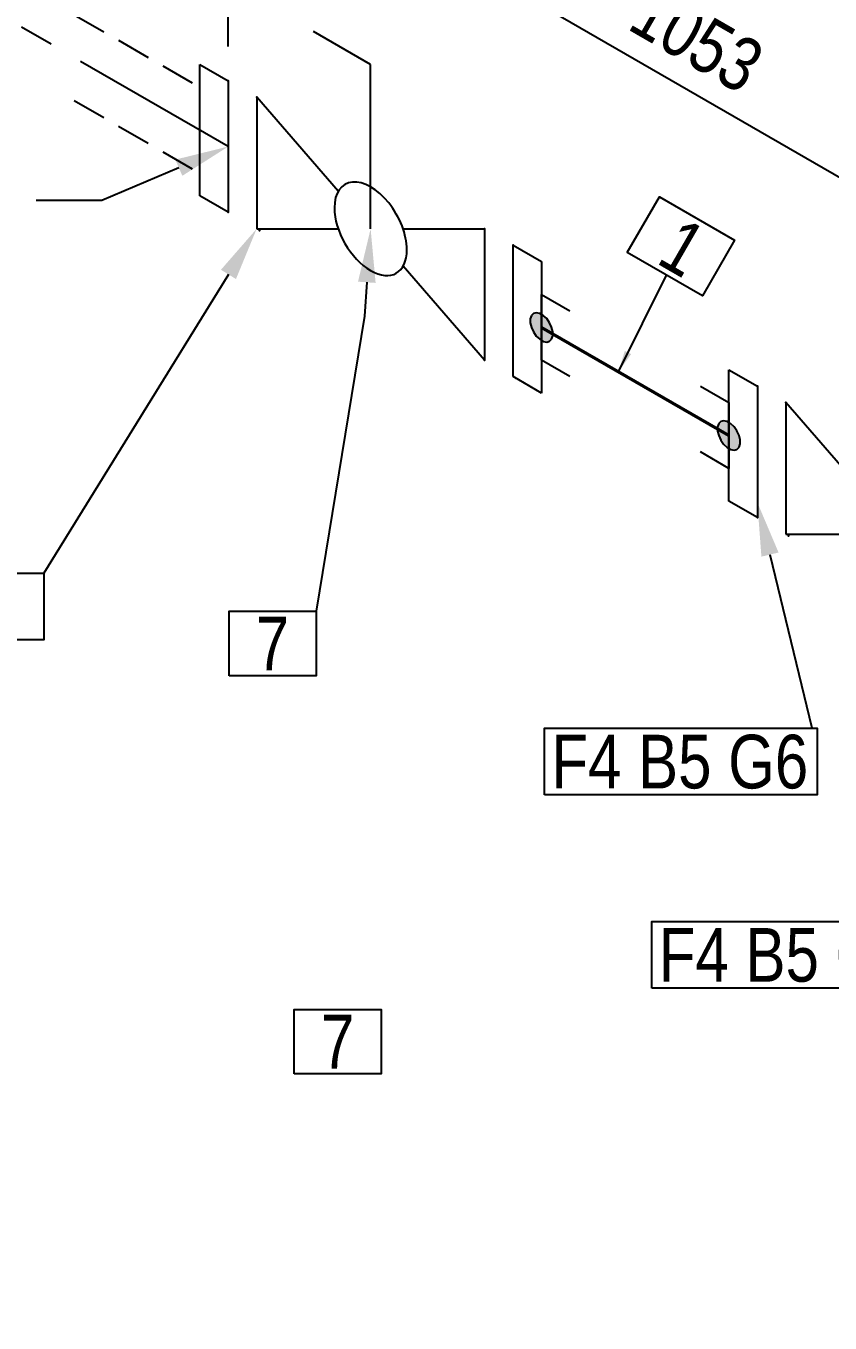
# Model space of a CAD drawing. Header units: millimetres. Extents: x 0 to 594, y 0 to 420.
# Drawn here: x 137.5 to 174.9, y 329 to 389.4 of the extents above; entities that cross this region are included whole.
import ezdxf
from ezdxf import colors
from ezdxf.entities.mleader import LeaderData, LeaderLine
from ezdxf.enums import TextEntityAlignment as Align
from ezdxf.math import Vec2, Vec3

# ---------------------------------------------------------------- set-up
doc = ezdxf.new("R2010")
doc.units = ezdxf.units.MM
doc.header["$LTSCALE"] = 0.25
doc.linetypes.add('CENTER', pattern=[50.8, 31.75, -6.35, 6.35, -6.35])
doc.linetypes.add('DASHED2', pattern=[9.525, 6.35, -3.175])
for name, color, linetype in [('밸브', 4, 'Continuous'), ('연속', 7, 'DASHED2'), ('열 추적 선', 7, 'CENTER'), ('용접', 1, 'Continuous'), ('주석', 7, 'Continuous'), ('치수', 1, 'Continuous')]:
    doc.layers.add(name, color=color, linetype=linetype)
doc.layers.add('파이프 작은 보어', color=30, linetype='Continuous', lineweight=50)
doc.styles.add('AdskIsoAnnotation', font='arial.ttf', dxfattribs={"width": 0.8, "height": 1})
doc.styles.add('AdskIsoMetric', font='arial.ttf', dxfattribs={"width": 0.8, "height": 2.5})
doc.styles.add('AdskIsoMetric-30', font='arial.ttf', dxfattribs={"width": 0.8, "height": 2.5})
doc.styles.get("Standard").update_dxf_attribs({"font": 'arial.ttf'})
doc.dimstyles.new('AdskIsoMetric', dxfattribs={"dimtxt": 2.5, "dimasz": 2.5, "dimexe": 1, "dimexo": 2, "dimgap": 0.8, "dimtad": 1, "dimdec": 0, "dimrnd": 1, "dimzin": 0, "dimdsep": 46, "dimtxsty": 'AdskIsoMetric', "dimcen": 0, "dimclrt": 7, "dimadec": 0, "dimazin": 0, "dimtfac": 1, "dimtdec": 0, "dimtmove": 1, "dimatfit": 3, "dimfxl": 0, "dimfrac": 2, "dimtolj": 1, "dimtzin": 0, "dimarcsym": 0})

# ---------------------------------------------------------------- blocks, each defined once
blk = doc.blocks.new('볼 밸브-2-IsoRight')
at = {"color": 0, "linetype": 'ByBlock', "lineweight": -2, "extrusion": (-0.707107, -0.408248, 0.57735)}
for p, q in [((-0.3536, 0), (-0.3536, 0.4082)), ((-0.3536, 0.4082), (-0.1006, 0.1163)), ((-0.1006, -0.0002), (-0.3536, 0)), ((0.3536, 0), (0.1007, -0.0001)), ((0.3536, -0.4082), (0.3536, 0)), ((0.1125, -0.065), (0.1125, -0.065)), ((0.1006, -0.1163), (0.3536, -0.4082))]:
    blk.add_line(p, q, dxfattribs=at)
at = {"linetype": 'ByBlock'}
for start_param, end_param in [(-2.356194, 0.785398), (0.785398, 3.926991)]:
    blk.add_ellipse((0, 0), major_axis=(-0.0796, 0.1378), ratio=0.57735, start_param=start_param, end_param=end_param, dxfattribs=at)
blk = doc.blocks.new('개스킷-2-IsoRight')
at = {"color": 0, "linetype": 'ByBlock', "lineweight": -2, "extrusion": (-1, 0, 0)}
for p in [(-0.0529, 0.2347), (0.0442, 0.1786), (-0.0442, -0.1786), (0.0442, -0.2296)]:
    blk.add_point(p, dxfattribs=at)
blk = doc.blocks.new('플랜지-2-IsoRight')
at = {"color": 0, "linetype": 'ByBlock', "lineweight": -2}
blk.add_wipeout([(0.0442, -0.2296), (-0.0442, -0.1786), (-0.0442, 0.2296), (0.0442, 0.1786)], dxfattribs=at)
at = {"color": 0, "linetype": 'ByBlock', "lineweight": -2, "extrusion": (-0.707107, -0.408248, 0.57735)}
for p, q in [((-0.0442, -0.1786), (-0.0442, 0.2296)), ((-0.0442, 0.2296), (0.0442, 0.1786)), ((0.0442, 0.1786), (0.0442, -0.2296)), ((0.0442, -0.2296), (-0.0442, -0.1786))]:
    blk.add_line(p, q, dxfattribs=at)
at = {"color": 0, "linetype": 'ByBlock', "lineweight": -2}
blk.add_wipeout([(0.0442, -0.2296), (-0.0442, -0.1786), (-0.0442, 0.2296), (0.0442, 0.1786)], dxfattribs=at)
at = {"color": 0, "linetype": 'ByBlock', "lineweight": -2, "extrusion": (-0.707107, -0.408248, 0.57735)}
for p, q in [((-0.0442, -0.1786), (-0.0442, 0.2296)), ((-0.0442, 0.2296), (0.0442, 0.1786)), ((0.0442, 0.1786), (0.0442, -0.2296)), ((0.0442, -0.2296), (-0.0442, -0.1786))]:
    blk.add_line(p, q, dxfattribs=at)
blk = doc.blocks.new('Operator_Lever-2-IsoRight')
at = {"color": 0, "linetype": 'ByBlock', "lineweight": -2, "extrusion": (-0.707107, -0.408248, 0.57735)}
for p, q in [((0, 0), (0, -0.5103)), ((0, -0.5103), (0.1768, -0.6124))]:
    blk.add_line(p, q, dxfattribs=at)
blk = doc.blocks.new('*D58')
at = {"layer": 'Defpoints', "color": 0}
for p in [(100.949, 336.604), (100.949, 324.666), (154.188, 290.866)]:
    blk.add_point(p, dxfattribs=at)
at = {"layer": '치수', "color": 0, "lineweight": -2}
for p, q in [((100.949, 326.975), (100.949, 337.758)), ((152.023, 307.116), (103.114, 335.354)), ((154.188, 293.176), (154.188, 307.021))]:
    blk.add_line(p, q, dxfattribs=at)
at = {"layer": '치수', "color": 0}
for points in [[(103.322, 335.715), (102.906, 334.993), (100.949, 336.604)], [(152.231, 307.477), (151.815, 306.755), (154.188, 305.866)]]:
    blk.add_solid(points, dxfattribs=at)
at = {"layer": '치수', "color": 7, "insert": (122.545, 326.752), "char_height": 2.5, "attachment_point": 5, "rotation": 330, "style": 'AdskIsoMetric-30'}
blk.add_mtext('\\A1;1053', dxfattribs=at)
blk = doc.blocks.new('*D86')
at = {"layer": 'Defpoints', "color": 0}
for p in [(146.927, 386.142), (200.166, 368.049), (200.166, 353.049)]:
    blk.add_point(p, dxfattribs=at)
at = {"layer": '치수', "color": 0, "lineweight": -2}
for p, q in [((146.927, 388.451), (146.927, 399.941)), ((149.092, 397.537), (198.001, 369.299)), ((200.166, 355.358), (200.166, 369.204))]:
    blk.add_line(p, q, dxfattribs=at)
at = {"layer": '치수', "color": 0}
for points in [[(149.301, 397.897), (148.884, 397.176), (146.927, 398.787)], [(198.21, 369.66), (197.793, 368.938), (200.166, 368.049)]]:
    blk.add_solid(points, dxfattribs=at)
at = {"layer": '치수', "color": 7, "insert": (168.744, 388.808), "char_height": 2.5, "attachment_point": 5, "rotation": 330, "style": 'AdskIsoMetric-30'}
blk.add_mtext('\\A1;1053', dxfattribs=at)
blk = doc.blocks.new('SocketWeld-2-IsoRight')
blk.add_hatch(color=256).paths.add_polyline_path([(0.0055, -0.0435), (0.0057, -0.0436), (0.006, -0.0436), (0.0062, -0.0436), (0.0064, -0.0437), (0.0066, -0.0437), (0.0068, -0.0438), (0.007, -0.0438), (0.0072, -0.0439), (0.0075, -0.0439), (0.0077, -0.0439), (0.0079, -0.044), (0.0081, -0.044), (0.0083, -0.0441), (0.0085, -0.0441), (0.0088, -0.0442), (0.009, -0.0442), (0.0092, -0.0443), (0.0094, -0.0443), (0.0096, -0.0443), (0.0098, -0.0444), (0.01, -0.0444), (0.0103, -0.0445), (0.0105, -0.0445), (0.0107, -0.0446), (0.0109, -0.0446), (0.0111, -0.0446), (0.0113, -0.0447), (0.0115, -0.0447), (0.0118, -0.0448), (0.012, -0.0448), (0.0122, -0.0449), (0.0124, -0.0449), (0.0126, -0.0449), (0.0128, -0.045), (0.013, -0.045), (0.0133, -0.0451), (0.0135, -0.0451), (0.0137, -0.0452), (0.0139, -0.0452), (0.0141, -0.0453), (0.0143, -0.0453), (0.0145, -0.0453), (0.0148, -0.0454), (0.015, -0.0454), (0.0152, -0.0455), (0.0154, -0.0455), (0.0156, -0.0456), (0.0158, -0.0456), (0.0161, -0.0456), (0.0161, -0.0456), (0.0162, -0.0456), (0.0164, -0.0455), (0.0166, -0.0455), (0.0168, -0.0455), (0.017, -0.0454), (0.0171, -0.0454), (0.0173, -0.0453), (0.0175, -0.0453), (0.0177, -0.0452), (0.0179, -0.0452), (0.0181, -0.0451), (0.0182, -0.0451), (0.0184, -0.045), (0.0186, -0.045), (0.0188, -0.0449), (0.019, -0.0449), (0.0192, -0.0448), (0.0193, -0.0448), (0.0195, -0.0447), (0.0197, -0.0447), (0.0199, -0.0446), (0.0201, -0.0446), (0.0203, -0.0445), (0.0204, -0.0445), (0.0206, -0.0444), (0.0208, -0.0444), (0.021, -0.0444), (0.0212, -0.0443), (0.0213, -0.0443), (0.0215, -0.0442), (0.0217, -0.0442), (0.0219, -0.0441), (0.0221, -0.0441), (0.0223, -0.044), (0.0224, -0.044), (0.0226, -0.0439), (0.0228, -0.0439), (0.023, -0.0438), (0.0232, -0.0438), (0.0234, -0.0437), (0.0235, -0.0437), (0.0237, -0.0436), (0.0239, -0.0436), (0.0241, -0.0435), (0.0243, -0.0435), (0.0245, -0.0434), (0.0246, -0.0434), (0.0248, -0.0433), (0.025, -0.0433), (0.025, -0.0433), (0.0251, -0.0432), (0.0253, -0.043), (0.0254, -0.0429), (0.0255, -0.0428), (0.0257, -0.0426), (0.0258, -0.0425), (0.0259, -0.0424), (0.0261, -0.0422), (0.0262, -0.0421), (0.0263, -0.042), (0.0265, -0.0418), (0.0266, -0.0417), (0.0267, -0.0416), (0.0269, -0.0414), (0.027, -0.0413), (0.0271, -0.0412), (0.0273, -0.041), (0.0274, -0.0409), (0.0275, -0.0408), (0.0277, -0.0406), (0.0278, -0.0405), (0.0279, -0.0403), (0.0281, -0.0402), (0.0282, -0.0401), (0.0283, -0.0399), (0.0284, -0.0398), (0.0286, -0.0397), (0.0287, -0.0395), (0.0288, -0.0394), (0.029, -0.0393), (0.0291, -0.0391), (0.0292, -0.039), (0.0294, -0.0389), (0.0295, -0.0387), (0.0296, -0.0386), (0.0298, -0.0385), (0.0299, -0.0383), (0.03, -0.0382), (0.0302, -0.0381), (0.0303, -0.0379), (0.0304, -0.0378), (0.0306, -0.0377), (0.0307, -0.0375), (0.0308, -0.0374), (0.031, -0.0373), (0.0311, -0.0371), (0.0312, -0.037), (0.0314, -0.0369), (0.0315, -0.0367), (0.0315, -0.0367), (0.0316, -0.0365), (0.0316, -0.0363), (0.0317, -0.0361), (0.0318, -0.0359), (0.0319, -0.0357), (0.0319, -0.0355), (0.032, -0.0353), (0.0321, -0.0351), (0.0321, -0.0349), (0.0322, -0.0346), (0.0323, -0.0344), (0.0323, -0.0342), (0.0324, -0.034), (0.0325, -0.0338), (0.0325, -0.0336), (0.0326, -0.0334), (0.0327, -0.0332), (0.0328, -0.033), (0.0328, -0.0328), (0.0329, -0.0326), (0.033, -0.0324), (0.033, -0.0322), (0.0331, -0.0319), (0.0332, -0.0317), (0.0332, -0.0315), (0.0333, -0.0313), (0.0334, -0.0311), (0.0335, -0.0309), (0.0335, -0.0307), (0.0336, -0.0305), (0.0337, -0.0303), (0.0337, -0.0301), (0.0338, -0.0299), (0.0339, -0.0297), (0.0339, -0.0295), (0.034, -0.0292), (0.0341, -0.029), (0.0342, -0.0288), (0.0342, -0.0286), (0.0343, -0.0284), (0.0344, -0.0282), (0.0344, -0.028), (0.0345, -0.0278), (0.0346, -0.0276), (0.0346, -0.0274), (0.0347, -0.0272), (0.0348, -0.027), (0.0349, -0.0268), (0.0349, -0.0265), (0.0349, -0.0265), (0.0349, -0.0263), (0.0349, -0.026), (0.0349, -0.0258), (0.0349, -0.0255), (0.0349, -0.0252), (0.0349, -0.025), (0.0349, -0.0247), (0.0349, -0.0245), (0.0349, -0.0242), (0.0349, -0.0239), (0.0349, -0.0237), (0.0349, -0.0234), (0.0349, -0.0232), (0.0349, -0.0229), (0.0349, -0.0226), (0.0349, -0.0224), (0.0349, -0.0221), (0.0349, -0.0219), (0.0349, -0.0216), (0.0349, -0.0213), (0.0349, -0.0211), (0.0349, -0.0208), (0.0349, -0.0206), (0.0349, -0.0203), (0.0349, -0.02), (0.0349, -0.0198), (0.0349, -0.0195), (0.0349, -0.0192), (0.0349, -0.019), (0.0349, -0.0187), (0.0349, -0.0185), (0.0349, -0.0182), (0.0349, -0.0179), (0.0349, -0.0177), (0.0349, -0.0174), (0.0349, -0.0172), (0.0349, -0.0169), (0.0349, -0.0166), (0.0349, -0.0164), (0.0349, -0.0161), (0.0349, -0.0159), (0.0349, -0.0156), (0.0349, -0.0153), (0.0349, -0.0151), (0.0349, -0.0148), (0.0349, -0.0146), (0.0349, -0.0143), (0.0349, -0.014), (0.0349, -0.0138), (0.0349, -0.0138), (0.0349, -0.0135), (0.0348, -0.0132), (0.0347, -0.0129), (0.0346, -0.0126), (0.0346, -0.0123), (0.0345, -0.012), (0.0344, -0.0118), (0.0344, -0.0115), (0.0343, -0.0112), (0.0342, -0.0109), (0.0342, -0.0106), (0.0341, -0.0103), (0.034, -0.01), (0.0339, -0.0097), (0.0339, -0.0095), (0.0338, -0.0092), (0.0337, -0.0089), (0.0337, -0.0086), (0.0336, -0.0083), (0.0335, -0.008), (0.0335, -0.0077), (0.0334, -0.0074), (0.0333, -0.0071), (0.0332, -0.0069), (0.0332, -0.0066), (0.0331, -0.0063), (0.033, -0.006), (0.033, -0.0057), (0.0329, -0.0054), (0.0328, -0.0051), (0.0328, -0.0048), (0.0327, -0.0046), (0.0326, -0.0043), (0.0325, -0.004), (0.0325, -0.0037), (0.0324, -0.0034), (0.0323, -0.0031), (0.0323, -0.0028), (0.0322, -0.0025), (0.0321, -0.0022), (0.0321, -0.002), (0.032, -0.0017), (0.0319, -0.0014), (0.0319, -0.0011), (0.0318, -0.0008), (0.0317, -0.0005), (0.0316, -0.0002), (0.0316, 0.0001), (0.0315, 0.0003), (0.0315, 0.0003), (0.0314, 0.0006), (0.0312, 0.0009), (0.0311, 0.0012), (0.031, 0.0015), (0.0308, 0.0018), (0.0307, 0.0021), (0.0306, 0.0024), (0.0304, 0.0026), (0.0303, 0.0029), (0.0302, 0.0032), (0.03, 0.0035), (0.0299, 0.0038), (0.0298, 0.0041), (0.0296, 0.0044), (0.0295, 0.0047), (0.0294, 0.0049), (0.0292, 0.0052), (0.0291, 0.0055), (0.029, 0.0058), (0.0288, 0.0061), (0.0287, 0.0064), (0.0286, 0.0067), (0.0284, 0.007), (0.0283, 0.0072), (0.0282, 0.0075), (0.0281, 0.0078), (0.0279, 0.0081), (0.0278, 0.0084), (0.0277, 0.0087), (0.0275, 0.009), (0.0274, 0.0093), (0.0273, 0.0095), (0.0271, 0.0098), (0.027, 0.0101), (0.0269, 0.0104), (0.0267, 0.0107), (0.0266, 0.011), (0.0265, 0.0113), (0.0263, 0.0116), (0.0262, 0.0118), (0.0261, 0.0121), (0.0259, 0.0124), (0.0258, 0.0127), (0.0257, 0.013), (0.0255, 0.0133), (0.0254, 0.0136), (0.0253, 0.0139), (0.0251, 0.0141), (0.025, 0.0144), (0.025, 0.0144), (0.0248, 0.0147), (0.0246, 0.015), (0.0245, 0.0152), (0.0243, 0.0155), (0.0241, 0.0157), (0.0239, 0.016), (0.0237, 0.0162), (0.0235, 0.0165), (0.0234, 0.0168), (0.0232, 0.017), (0.023, 0.0173), (0.0228, 0.0175), (0.0226, 0.0178), (0.0224, 0.0181), (0.0223, 0.0183), (0.0221, 0.0186), (0.0219, 0.0188), (0.0217, 0.0191), (0.0215, 0.0193), (0.0213, 0.0196), (0.0212, 0.0199), (0.021, 0.0201), (0.0208, 0.0204), (0.0206, 0.0206), (0.0204, 0.0209), (0.0203, 0.0212), (0.0201, 0.0214), (0.0199, 0.0217), (0.0197, 0.0219), (0.0195, 0.0222), (0.0193, 0.0225), (0.0192, 0.0227), (0.019, 0.023), (0.0188, 0.0232), (0.0186, 0.0235), (0.0184, 0.0237), (0.0182, 0.024), (0.0181, 0.0243), (0.0179, 0.0245), (0.0177, 0.0248), (0.0175, 0.025), (0.0173, 0.0253), (0.0171, 0.0256), (0.017, 0.0258), (0.0168, 0.0261), (0.0166, 0.0263), (0.0164, 0.0266), (0.0162, 0.0268), (0.0161, 0.0271), (0.0161, 0.0271), (0.0158, 0.0273), (0.0156, 0.0275), (0.0154, 0.0277), (0.0152, 0.0279), (0.015, 0.0281), (0.0148, 0.0283), (0.0145, 0.0285), (0.0143, 0.0287), (0.0141, 0.0289), (0.0139, 0.0292), (0.0137, 0.0294), (0.0135, 0.0296), (0.0133, 0.0298), (0.013, 0.03), (0.0128, 0.0302), (0.0126, 0.0304), (0.0124, 0.0306), (0.0122, 0.0308), (0.012, 0.031), (0.0118, 0.0312), (0.0115, 0.0314), (0.0113, 0.0316), (0.0111, 0.0318), (0.0109, 0.032), (0.0107, 0.0322), (0.0105, 0.0324), (0.0103, 0.0326), (0.01, 0.0328), (0.0098, 0.033), (0.0096, 0.0332), (0.0094, 0.0334), (0.0092, 0.0337), (0.009, 0.0339), (0.0088, 0.0341), (0.0085, 0.0343), (0.0083, 0.0345), (0.0081, 0.0347), (0.0079, 0.0349), (0.0077, 0.0351), (0.0075, 0.0353), (0.0072, 0.0355), (0.007, 0.0357), (0.0068, 0.0359), (0.0066, 0.0361), (0.0064, 0.0363), (0.0062, 0.0365), (0.006, 0.0367), (0.0057, 0.0369), (0.0055, 0.0371), (0.0055, 0.0371), (0.0053, 0.0373), (0.0051, 0.0374), (0.0049, 0.0375), (0.0046, 0.0377), (0.0044, 0.0378), (0.0042, 0.0379), (0.004, 0.038), (0.0037, 0.0382), (0.0035, 0.0383), (0.0033, 0.0384), (0.003, 0.0386), (0.0028, 0.0387), (0.0026, 0.0388), (0.0024, 0.039), (0.0021, 0.0391), (0.0019, 0.0392), (0.0017, 0.0393), (0.0015, 0.0395), (0.0012, 0.0396), (0.001, 0.0397), (0.0008, 0.0399), (0.0006, 0.04), (0.0003, 0.0401), (0.0001, 0.0403), (-0.0001, 0.0404), (-0.0003, 0.0405), (-0.0006, 0.0406), (-0.0008, 0.0408), (-0.001, 0.0409), (-0.0012, 0.041), (-0.0015, 0.0412), (-0.0017, 0.0413), (-0.0019, 0.0414), (-0.0021, 0.0416), (-0.0024, 0.0417), (-0.0026, 0.0418), (-0.0028, 0.042), (-0.003, 0.0421), (-0.0033, 0.0422), (-0.0035, 0.0423), (-0.0037, 0.0425), (-0.004, 0.0426), (-0.0042, 0.0427), (-0.0044, 0.0429), (-0.0046, 0.043), (-0.0049, 0.0431), (-0.0051, 0.0433), (-0.0053, 0.0434), (-0.0055, 0.0435), (-0.0055, 0.0435), (-0.0057, 0.0436), (-0.006, 0.0436), (-0.0062, 0.0436), (-0.0064, 0.0437), (-0.0066, 0.0437), (-0.0068, 0.0438), (-0.007, 0.0438), (-0.0072, 0.0439), (-0.0075, 0.0439), (-0.0077, 0.0439), (-0.0079, 0.044), (-0.0081, 0.044), (-0.0083, 0.0441), (-0.0085, 0.0441), (-0.0088, 0.0442), (-0.009, 0.0442), (-0.0092, 0.0443), (-0.0094, 0.0443), (-0.0096, 0.0443), (-0.0098, 0.0444), (-0.01, 0.0444), (-0.0103, 0.0445), (-0.0105, 0.0445), (-0.0107, 0.0446), (-0.0109, 0.0446), (-0.0111, 0.0446), (-0.0113, 0.0447), (-0.0115, 0.0447), (-0.0118, 0.0448), (-0.012, 0.0448), (-0.0122, 0.0449), (-0.0124, 0.0449), (-0.0126, 0.0449), (-0.0128, 0.045), (-0.013, 0.045), (-0.0133, 0.0451), (-0.0135, 0.0451), (-0.0137, 0.0452), (-0.0139, 0.0452), (-0.0141, 0.0453), (-0.0143, 0.0453), (-0.0145, 0.0453), (-0.0148, 0.0454), (-0.015, 0.0454), (-0.0152, 0.0455), (-0.0154, 0.0455), (-0.0156, 0.0456), (-0.0158, 0.0456), (-0.0161, 0.0456), (-0.0161, 0.0456), (-0.0162, 0.0456), (-0.0164, 0.0455), (-0.0166, 0.0455), (-0.0168, 0.0455), (-0.017, 0.0454), (-0.0171, 0.0454), (-0.0173, 0.0453), (-0.0175, 0.0453), (-0.0177, 0.0452), (-0.0179, 0.0452), (-0.0181, 0.0451), (-0.0182, 0.0451), (-0.0184, 0.045), (-0.0186, 0.045), (-0.0188, 0.0449), (-0.019, 0.0449), (-0.0192, 0.0448), (-0.0193, 0.0448), (-0.0195, 0.0447), (-0.0197, 0.0447), (-0.0199, 0.0446), (-0.0201, 0.0446), (-0.0203, 0.0445), (-0.0204, 0.0445), (-0.0206, 0.0444), (-0.0208, 0.0444), (-0.021, 0.0444), (-0.0212, 0.0443), (-0.0213, 0.0443), (-0.0215, 0.0442), (-0.0217, 0.0442), (-0.0219, 0.0441), (-0.0221, 0.0441), (-0.0223, 0.044), (-0.0224, 0.044), (-0.0226, 0.0439), (-0.0228, 0.0439), (-0.023, 0.0438), (-0.0232, 0.0438), (-0.0234, 0.0437), (-0.0235, 0.0437), (-0.0237, 0.0436), (-0.0239, 0.0436), (-0.0241, 0.0435), (-0.0243, 0.0435), (-0.0245, 0.0434), (-0.0246, 0.0434), (-0.0248, 0.0433), (-0.025, 0.0433), (-0.025, 0.0433), (-0.0251, 0.0432), (-0.0253, 0.043), (-0.0254, 0.0429), (-0.0255, 0.0428), (-0.0257, 0.0426), (-0.0258, 0.0425), (-0.0259, 0.0424), (-0.0261, 0.0422), (-0.0262, 0.0421), (-0.0263, 0.042), (-0.0265, 0.0418), (-0.0266, 0.0417), (-0.0267, 0.0416), (-0.0269, 0.0414), (-0.027, 0.0413), (-0.0271, 0.0412), (-0.0273, 0.041), (-0.0274, 0.0409), (-0.0275, 0.0408), (-0.0277, 0.0406), (-0.0278, 0.0405), (-0.0279, 0.0403), (-0.0281, 0.0402), (-0.0282, 0.0401), (-0.0283, 0.0399), (-0.0284, 0.0398), (-0.0286, 0.0397), (-0.0287, 0.0395), (-0.0288, 0.0394), (-0.029, 0.0393), (-0.0291, 0.0391), (-0.0292, 0.039), (-0.0294, 0.0389), (-0.0295, 0.0387), (-0.0296, 0.0386), (-0.0298, 0.0385), (-0.0299, 0.0383), (-0.03, 0.0382), (-0.0302, 0.0381), (-0.0303, 0.0379), (-0.0304, 0.0378), (-0.0306, 0.0377), (-0.0307, 0.0375), (-0.0308, 0.0374), (-0.031, 0.0373), (-0.0311, 0.0371), (-0.0312, 0.037), (-0.0314, 0.0369), (-0.0315, 0.0367), (-0.0315, 0.0367), (-0.0316, 0.0365), (-0.0316, 0.0363), (-0.0317, 0.0361), (-0.0318, 0.0359), (-0.0319, 0.0357), (-0.0319, 0.0355), (-0.032, 0.0353), (-0.0321, 0.0351), (-0.0321, 0.0349), (-0.0322, 0.0346), (-0.0323, 0.0344), (-0.0323, 0.0342), (-0.0324, 0.034), (-0.0325, 0.0338), (-0.0325, 0.0336), (-0.0326, 0.0334), (-0.0327, 0.0332), (-0.0328, 0.033), (-0.0328, 0.0328), (-0.0329, 0.0326), (-0.033, 0.0324), (-0.033, 0.0322), (-0.0331, 0.0319), (-0.0332, 0.0317), (-0.0332, 0.0315), (-0.0333, 0.0313), (-0.0334, 0.0311), (-0.0335, 0.0309), (-0.0335, 0.0307), (-0.0336, 0.0305), (-0.0337, 0.0303), (-0.0337, 0.0301), (-0.0338, 0.0299), (-0.0339, 0.0297), (-0.0339, 0.0295), (-0.034, 0.0292), (-0.0341, 0.029), (-0.0342, 0.0288), (-0.0342, 0.0286), (-0.0343, 0.0284), (-0.0344, 0.0282), (-0.0344, 0.028), (-0.0345, 0.0278), (-0.0346, 0.0276), (-0.0346, 0.0274), (-0.0347, 0.0272), (-0.0348, 0.027), (-0.0349, 0.0268), (-0.0349, 0.0265), (-0.0349, 0.0265), (-0.0349, 0.0263), (-0.0349, 0.026), (-0.0349, 0.0258), (-0.0349, 0.0255), (-0.0349, 0.0252), (-0.0349, 0.025), (-0.0349, 0.0247), (-0.0349, 0.0245), (-0.0349, 0.0242), (-0.0349, 0.0239), (-0.0349, 0.0237), (-0.0349, 0.0234), (-0.0349, 0.0232), (-0.0349, 0.0229), (-0.0349, 0.0226), (-0.0349, 0.0224), (-0.0349, 0.0221), (-0.0349, 0.0219), (-0.0349, 0.0216), (-0.0349, 0.0213), (-0.0349, 0.0211), (-0.0349, 0.0208), (-0.0349, 0.0206), (-0.0349, 0.0203), (-0.0349, 0.02), (-0.0349, 0.0198), (-0.0349, 0.0195), (-0.0349, 0.0192), (-0.0349, 0.019), (-0.0349, 0.0187), (-0.0349, 0.0185), (-0.0349, 0.0182), (-0.0349, 0.0179), (-0.0349, 0.0177), (-0.0349, 0.0174), (-0.0349, 0.0172), (-0.0349, 0.0169), (-0.0349, 0.0166), (-0.0349, 0.0164), (-0.0349, 0.0161), (-0.0349, 0.0159), (-0.0349, 0.0156), (-0.0349, 0.0153), (-0.0349, 0.0151), (-0.0349, 0.0148), (-0.0349, 0.0146), (-0.0349, 0.0143), (-0.0349, 0.014), (-0.0349, 0.0138), (-0.0349, 0.0138), (-0.0349, 0.0135), (-0.0348, 0.0132), (-0.0347, 0.0129), (-0.0346, 0.0126), (-0.0346, 0.0123), (-0.0345, 0.012), (-0.0344, 0.0118), (-0.0344, 0.0115), (-0.0343, 0.0112), (-0.0342, 0.0109), (-0.0342, 0.0106), (-0.0341, 0.0103), (-0.034, 0.01), (-0.0339, 0.0097), (-0.0339, 0.0095), (-0.0338, 0.0092), (-0.0337, 0.0089), (-0.0337, 0.0086), (-0.0336, 0.0083), (-0.0335, 0.008), (-0.0335, 0.0077), (-0.0334, 0.0074), (-0.0333, 0.0071), (-0.0332, 0.0069), (-0.0332, 0.0066), (-0.0331, 0.0063), (-0.033, 0.006), (-0.033, 0.0057), (-0.0329, 0.0054), (-0.0328, 0.0051), (-0.0328, 0.0048), (-0.0327, 0.0046), (-0.0326, 0.0043), (-0.0325, 0.004), (-0.0325, 0.0037), (-0.0324, 0.0034), (-0.0323, 0.0031), (-0.0323, 0.0028), (-0.0322, 0.0025), (-0.0321, 0.0022), (-0.0321, 0.002), (-0.032, 0.0017), (-0.0319, 0.0014), (-0.0319, 0.0011), (-0.0318, 0.0008), (-0.0317, 0.0005), (-0.0316, 0.0002), (-0.0316, -0.0001), (-0.0315, -0.0003), (-0.0315, -0.0003), (-0.0314, -0.0006), (-0.0312, -0.0009), (-0.0311, -0.0012), (-0.031, -0.0015), (-0.0308, -0.0018), (-0.0307, -0.0021), (-0.0306, -0.0024), (-0.0304, -0.0026), (-0.0303, -0.0029), (-0.0302, -0.0032), (-0.03, -0.0035), (-0.0299, -0.0038), (-0.0298, -0.0041), (-0.0296, -0.0044), (-0.0295, -0.0047), (-0.0294, -0.0049), (-0.0292, -0.0052), (-0.0291, -0.0055), (-0.029, -0.0058), (-0.0288, -0.0061), (-0.0287, -0.0064), (-0.0286, -0.0067), (-0.0284, -0.007), (-0.0283, -0.0072), (-0.0282, -0.0075), (-0.0281, -0.0078), (-0.0279, -0.0081), (-0.0278, -0.0084), (-0.0277, -0.0087), (-0.0275, -0.009), (-0.0274, -0.0093), (-0.0273, -0.0095), (-0.0271, -0.0098), (-0.027, -0.0101), (-0.0269, -0.0104), (-0.0267, -0.0107), (-0.0266, -0.011), (-0.0265, -0.0113), (-0.0263, -0.0116), (-0.0262, -0.0118), (-0.0261, -0.0121), (-0.0259, -0.0124), (-0.0258, -0.0127), (-0.0257, -0.013), (-0.0255, -0.0133), (-0.0254, -0.0136), (-0.0253, -0.0139), (-0.0251, -0.0141), (-0.025, -0.0144), (-0.025, -0.0144), (-0.0248, -0.0147), (-0.0246, -0.015), (-0.0245, -0.0152), (-0.0243, -0.0155), (-0.0241, -0.0157), (-0.0239, -0.016), (-0.0237, -0.0162), (-0.0235, -0.0165), (-0.0234, -0.0168), (-0.0232, -0.017), (-0.023, -0.0173), (-0.0228, -0.0175), (-0.0226, -0.0178), (-0.0224, -0.0181), (-0.0223, -0.0183), (-0.0221, -0.0186), (-0.0219, -0.0188), (-0.0217, -0.0191), (-0.0215, -0.0193), (-0.0213, -0.0196), (-0.0212, -0.0199), (-0.021, -0.0201), (-0.0208, -0.0204), (-0.0206, -0.0206), (-0.0204, -0.0209), (-0.0203, -0.0212), (-0.0201, -0.0214), (-0.0199, -0.0217), (-0.0197, -0.0219), (-0.0195, -0.0222), (-0.0193, -0.0225), (-0.0192, -0.0227), (-0.019, -0.023), (-0.0188, -0.0232), (-0.0186, -0.0235), (-0.0184, -0.0237), (-0.0182, -0.024), (-0.0181, -0.0243), (-0.0179, -0.0245), (-0.0177, -0.0248), (-0.0175, -0.025), (-0.0173, -0.0253), (-0.0171, -0.0256), (-0.017, -0.0258), (-0.0168, -0.0261), (-0.0166, -0.0263), (-0.0164, -0.0266), (-0.0162, -0.0268), (-0.0161, -0.0271), (-0.0161, -0.0271), (-0.0158, -0.0273), (-0.0156, -0.0275), (-0.0154, -0.0277), (-0.0152, -0.0279), (-0.015, -0.0281), (-0.0148, -0.0283), (-0.0145, -0.0285), (-0.0143, -0.0287), (-0.0141, -0.0289), (-0.0139, -0.0292), (-0.0137, -0.0294), (-0.0135, -0.0296), (-0.0133, -0.0298), (-0.013, -0.03), (-0.0128, -0.0302), (-0.0126, -0.0304), (-0.0124, -0.0306), (-0.0122, -0.0308), (-0.012, -0.031), (-0.0118, -0.0312), (-0.0115, -0.0314), (-0.0113, -0.0316), (-0.0111, -0.0318), (-0.0109, -0.032), (-0.0107, -0.0322), (-0.0105, -0.0324), (-0.0103, -0.0326), (-0.01, -0.0328), (-0.0098, -0.033), (-0.0096, -0.0332), (-0.0094, -0.0334), (-0.0092, -0.0337), (-0.009, -0.0339), (-0.0088, -0.0341), (-0.0085, -0.0343), (-0.0083, -0.0345), (-0.0081, -0.0347), (-0.0079, -0.0349), (-0.0077, -0.0351), (-0.0075, -0.0353), (-0.0072, -0.0355), (-0.007, -0.0357), (-0.0068, -0.0359), (-0.0066, -0.0361), (-0.0064, -0.0363), (-0.0062, -0.0365), (-0.006, -0.0367), (-0.0057, -0.0369), (-0.0055, -0.0371), (-0.0055, -0.0371), (-0.0053, -0.0373), (-0.0051, -0.0374), (-0.0049, -0.0375), (-0.0046, -0.0377), (-0.0044, -0.0378), (-0.0042, -0.0379), (-0.004, -0.038), (-0.0037, -0.0382), (-0.0035, -0.0383), (-0.0033, -0.0384), (-0.003, -0.0386), (-0.0028, -0.0387), (-0.0026, -0.0388), (-0.0024, -0.039), (-0.0021, -0.0391), (-0.0019, -0.0392), (-0.0017, -0.0393), (-0.0015, -0.0395), (-0.0012, -0.0396), (-0.001, -0.0397), (-0.0008, -0.0399), (-0.0006, -0.04), (-0.0003, -0.0401), (-0.0001, -0.0403), (0.0001, -0.0404), (0.0003, -0.0405), (0.0006, -0.0406), (0.0008, -0.0408), (0.001, -0.0409), (0.0012, -0.041), (0.0015, -0.0412), (0.0017, -0.0413), (0.0019, -0.0414), (0.0021, -0.0416), (0.0024, -0.0417), (0.0026, -0.0418), (0.0028, -0.042), (0.003, -0.0421), (0.0033, -0.0422), (0.0035, -0.0423), (0.0037, -0.0425), (0.004, -0.0426), (0.0042, -0.0427), (0.0044, -0.0429), (0.0046, -0.043), (0.0049, -0.0431), (0.0051, -0.0433), (0.0053, -0.0434)], flags=0)
at = {"color": 0, "linetype": 'ByBlock', "lineweight": -2, "extrusion": (-0.707107, -0.408248, 0.57735)}
for p, q in [((-0.0884, 0.1531), (0, 0.1021)), ((0, 0.1021), (0, -0.1021)), ((-0.025, 0.0433), (-0.0315, 0.0367)), ((-0.0161, 0.0456), (-0.025, 0.0433)), ((-0.0055, 0.0435), (-0.0161, 0.0456)), ((0.0055, 0.0371), (-0.0055, 0.0435)), ((-0.0315, 0.0367), (-0.0349, 0.0265)), ((-0.0349, 0.0265), (-0.0349, 0.0138)), ((-0.0349, 0.0138), (-0.0315, -0.0003)), ((0.0161, 0.0271), (0.0055, 0.0371)), ((0.025, 0.0144), (0.0161, 0.0271)), ((0.0315, 0.0003), (0.025, 0.0144)), ((0.0349, -0.0138), (0.0315, 0.0003)), ((-0.0315, -0.0003), (-0.025, -0.0144)), ((-0.025, -0.0144), (-0.0161, -0.0271)), ((-0.0161, -0.0271), (-0.0055, -0.0371)), ((-0.0055, -0.0371), (0.0055, -0.0435)), ((0.025, -0.0433), (0.0315, -0.0367)), ((0.0315, -0.0367), (0.0349, -0.0265)), ((0.0349, -0.0265), (0.0349, -0.0138)), ((0, -0.1021), (-0.0884, -0.051)), ((0.0055, -0.0435), (0.0161, -0.0456)), ((0.0161, -0.0456), (0.025, -0.0433))]:
    blk.add_line(p, q, dxfattribs=at)
blk = doc.blocks.new('AnnoRect')
at = {"color": 0, "linetype": 'ByBlock', "lineweight": -2}
blk.add_wipeout([(-0.8095, -0.6), (-0.8095, 0.6), (0.8095, 0.6), (0.8095, -0.6)], dxfattribs=at)
blk.add_lwpolyline([(-0.8095, -0.6), (-0.8095, 0.6), (0.8095, 0.6), (0.8095, -0.6)], close=True, dxfattribs=at)
at = {"color": 0, "linetype": 'ByBlock', "lineweight": -2, "style": 'AdskIsoAnnotation', "width": 0.8}
blk.add_attdef('XX', text='', height=1, dxfattribs=at).set_placement((0, 0), align=Align.MIDDLE_CENTER)

msp = doc.modelspace()

# ---------------------------------------------------------------- block references
at = {"layer": '밸브', "xscale": 15, "yscale": 15, "zscale": 15}
for name, p, rotation in [('Operator_Lever-2-IsoRight', (153.5565, 379.9593), 180.0000000028161), ('개스킷-2-IsoRight', (147.5903, 383.4039), 180.0000000028882), ('볼 밸브-2-IsoRight', (153.5565, 379.9593), 180.0000000028161), ('플랜지-2-IsoRight', (160.8486, 375.7492), 180.0000000028882), ('개스킷-2-IsoRight', (172.2211, 369.1833), 180.0000000030808), ('볼 밸브-2-IsoRight', (178.1873, 365.7387), 180.0000000027679)]:
    msp.add_blockref(name, p, dxfattribs=dict(at, rotation=rotation))
at = {"layer": '주석'}
ref = msp.add_blockref('AnnoRect', (173, 346.1419), dxfattribs=dict(at, xscale=7.844095940959409, yscale=2.585266030013643, zscale=2.5))
ref.add_attrib('XX_001', 'F4 B5 G6', (166.9707, 344.8919), dxfattribs={"layer": '0', "color": 0, "linetype": 'ByBlock', "lineweight": -2, "height": 2.5, "style": 'AdskIsoAnnotation', "width": 0.8})
ref = msp.add_blockref('AnnoRect', (152.0238, 342.0981), dxfattribs=dict(at, xscale=2.5, yscale=2.5, zscale=2.5))
ref.add_attrib('XX_001', '7', (151.2441, 340.8481), dxfattribs={"layer": '0', "color": 0, "linetype": 'ByBlock', "lineweight": -2, "height": 2.5, "style": 'AdskIsoAnnotation', "width": 0.8})

# ---------------------------------------------------------------- dimensions: what is measured, and where the dimension line sits
at = {"layer": '치수'}
dim = msp.add_linear_dim(base=(100.9491, 336.6037), p1=(154.188, 290.8662), p2=(100.9491, 324.6656), angle=150, text='1053', dimstyle='AdskIsoMetric', override={"dimtad": 0, "dimlfac": 14.408959, "dimtxsty": 'AdskIsoMetric-30', "dimse1": 0, "dimse2": 0, "dimsd1": 0, "dimsd2": 0, "dimtmove": 1}, dxfattribs=at)
dim.commit()
dim.dimension.update_dxf_attribs({"geometry": '*D58', "text_midpoint": (122.5452, 326.7521), "dimtype": 160})

# ---------------------------------------------------------------- leaders
at = {"layer": '주석'}
ml = msp.add_multileader_mtext('Standard', dxfattribs=at)
ml.set_content('')
ml.set_leader_properties()
ml.build(insert=Vec2(0, 0))
ml.multileader.update_dxf_attribs({"dogleg_length": 0, "arrow_head_size": 2.5})
ctx = ml.context
ctx.base_point, ctx.arrow_head_size, ctx.plane_origin = Vec3(138.3386, 363.9191), 2.5, Vec3(1.9887, 11.9937)
notes = []
notes.append((ctx, [(0, (1, 1, 0), (138.3386, 363.9191), (-1, 0), 0, [(0, [(148.2532, 379.9593)], 0, [])])]))
ctx.mtext, ml.multileader.dxf.content_type = None, 0
ml = msp.add_multileader_mtext('Standard', dxfattribs=at)
ml.set_content('')
ml.set_leader_properties()
ml.build(insert=Vec2(0, 0))
ml.multileader.update_dxf_attribs({"dogleg_length": 0, "arrow_head_size": 2.5})
ctx = ml.context
ctx.base_point, ctx.arrow_head_size, ctx.plane_origin = Vec3(151.0146, 362.1419), 2.5, Vec3(0, 13.1419)
notes.append((ctx, [(0, (1, 1, 0), (151.0146, 362.1419), (-1, 0), 0, [(0, [(153.5565, 379.9593), (153.2675, 375.887)], 0, [])])]))
ctx.mtext, ml.multileader.dxf.content_type = None, 0
ml = msp.add_multileader_mtext('Standard', dxfattribs=at)
ml.set_content('')
ml.set_leader_properties()
ml.build(insert=Vec2(0, 0))
ml.multileader.update_dxf_attribs({"dogleg_length": 0, "arrow_head_size": 0})
ctx = ml.context
ctx.base_point, ctx.arrow_head_size, ctx.plane_origin = Vec3(167.3302, 377.7966), 0, Vec3(0, 13.1419)
notes.append((ctx, [(0, (1, 1, 0), (167.3302, 377.7966), (-1, 0), 0, [(0, [(165.0912, 373.2998)], 0, [])])]))
ctx.mtext, ml.multileader.dxf.content_type = None, 0
for ctx, leaders in notes:
    for number, flags, end, landing, length, lines in leaders:
        leader = LeaderData()
        leader.index, (leader.has_last_leader_line, leader.has_dogleg_vector, leader.attachment_direction) = number, flags
        leader.last_leader_point, leader.dogleg_vector, leader.dogleg_length = Vec3(end), Vec3(landing), length
        for number, points, colour, breaks in lines:
            line = LeaderLine()
            line.index, line.vertices, line.color, line.breaks = number, Vec3.list(points), colors.encode_raw_color(colour), breaks
            leader.lines.append(line)
        ctx.leaders.append(leader)

# ---------------------------------------------------------------- next in the draw order: block references
at = {"layer": '밸브', "xscale": 15, "yscale": 15, "zscale": 15, "rotation": 180.0000000025031}
msp.add_blockref('개스킷-2-IsoRight', (159.5228, 376.5147), dxfattribs=at)
at = {"layer": '밸브', "xscale": 15, "yscale": 15, "zscale": 15}
msp.add_blockref('플랜지-2-IsoRight', (170.8952, 369.9488), dxfattribs=at)
at = {"layer": '연속', "xscale": 15, "yscale": 15, "zscale": 15}
msp.add_blockref('플랜지-2-IsoRight', (146.2645, 384.1693), dxfattribs=at)
at = {"layer": '용접', "xscale": 15, "yscale": 15, "zscale": 15, "rotation": 180.0000000027794}
msp.add_blockref('SocketWeld-2-IsoRight', (161.5115, 375.3665), dxfattribs=at)
at = {"layer": '주석'}
ref = msp.add_blockref('AnnoRect', (131.9887, 362.368), dxfattribs=dict(at, xscale=7.844095940959409, yscale=2.585266030013643, zscale=2.5))
ref.add_attrib('XX_001', 'B5 G6', (127.9901, 361.118), dxfattribs={"layer": '0', "color": 0, "linetype": 'ByBlock', "lineweight": -2, "height": 2.5, "style": 'AdskIsoAnnotation', "width": 0.8})

# ---------------------------------------------------------------- next in the draw order: linework, layer by layer
at = {"layer": '연속'}
for p, q in [((139.757, 389.9264), (145.6016, 386.5521)), ((139.757, 385.9264), (145.6016, 382.5521))]:
    msp.add_line(p, q, dxfattribs=at)
at = {"layer": '열 추적 선', "color": 1}
msp.add_line((146.9274, 383.7866), (120.5488, 399.0163), dxfattribs=at)
at = {"layer": '파이프 작은 보어'}
msp.add_lwpolyline([(161.5115, 375.3665), (170.2323, 370.3315)], dxfattribs=at)

# ---------------------------------------------------------------- next in the draw order: block references
at = {"layer": '용접', "xscale": 15, "yscale": 15, "zscale": 15}
msp.add_blockref('SocketWeld-2-IsoRight', (170.2323, 370.3315), dxfattribs=at)

# ---------------------------------------------------------------- next in the draw order: dimensions: what is measured, and where the dimension line sits
at = {"layer": '치수'}
dim = msp.add_linear_dim(base=(200.1664, 368.0491), p1=(146.9274, 386.1419), p2=(200.1664, 353.0491), angle=330, text='1053', dimstyle='AdskIsoMetric', override={"dimtad": 0, "dimlfac": 14.408959, "dimtxsty": 'AdskIsoMetric-30', "dimse1": 0, "dimse2": 0, "dimsd1": 0, "dimsd2": 0, "dimtmove": 1}, dxfattribs=at)
dim.commit()
dim.dimension.update_dxf_attribs({"geometry": '*D86', "text_midpoint": (168.7435, 388.808), "dimtype": 160})

# ---------------------------------------------------------------- next in the draw order: leaders
at = {"layer": '주석'}
ml = msp.add_multileader_mtext('Standard', dxfattribs=at)
ml.set_content('')
ml.set_leader_properties()
ml.build(insert=Vec2(0, 0))
ml.multileader.update_dxf_attribs({"dogleg_length": 3.0619, "arrow_head_size": 2.5})
ctx = ml.context
ctx.base_point, ctx.arrow_head_size, ctx.plane_origin = Vec3(137.9883, 381.2694), 2.5, Vec3(0, 13.1419)
notes = []
notes.append((ctx, [(0, (1, 1, 0), (141.0501, 381.2694), (-1, 0), 3.0619, [(0, [(146.9274, 383.7866)], 0, [])])]))
ctx.mtext, ml.multileader.dxf.content_type = None, 0
ml = msp.add_multileader_mtext('Standard', dxfattribs=at)
ml.set_content('')
ml.set_leader_properties()
ml.build(insert=Vec2(0, 0))
ml.multileader.update_dxf_attribs({"dogleg_length": 0, "arrow_head_size": 2.5})
ctx = ml.context
ctx.base_point, ctx.arrow_head_size, ctx.plane_origin = Vec3(174.3499, 355.693), 2.5, Vec3(0, 13.1419)
notes.append((ctx, [(0, (1, 1, 0), (174.3499, 355.693), (-1, 0), 0, [(0, [(171.5582, 367.2132)], 0, [])])]))
ctx.mtext, ml.multileader.dxf.content_type = None, 0
for ctx, leaders in notes:
    for number, flags, end, landing, length, lines in leaders:
        leader = LeaderData()
        leader.index, (leader.has_last_leader_line, leader.has_dogleg_vector, leader.attachment_direction) = number, flags
        leader.last_leader_point, leader.dogleg_vector, leader.dogleg_length = Vec3(end), Vec3(landing), length
        for number, points, colour, breaks in lines:
            line = LeaderLine()
            line.index, line.vertices, line.color, line.breaks = number, Vec3.list(points), colors.encode_raw_color(colour), breaks
            leader.lines.append(line)
        ctx.leaders.append(leader)

# ---------------------------------------------------------------- next in the draw order: block references
ref = msp.add_blockref('AnnoRect', (168, 379.1419), dxfattribs=dict(at, xscale=2.500000000000001, yscale=2.500000000000001, zscale=2.500000000000001, rotation=330.000000008334))
ref.add_attrib('XX_001', '1', (166.79, 378.3912), dxfattribs={"layer": '0', "color": 0, "linetype": 'ByBlock', "lineweight": -2, "height": 2.5, "rotation": 330, "style": 'AdskIsoAnnotation', "width": 0.8})
ref = msp.add_blockref('AnnoRect', (148.9909, 360.6419), dxfattribs=dict(at, xscale=2.5, yscale=2.5, zscale=2.5))
ref.add_attrib('XX_001', '7', (148.2112, 359.3919), dxfattribs={"layer": '0', "color": 0, "linetype": 'ByBlock', "lineweight": -2, "height": 2.5, "style": 'AdskIsoAnnotation', "width": 0.8})
ref = msp.add_blockref('AnnoRect', (168, 355.1419), dxfattribs=dict(at, xscale=7.844095940959409, yscale=2.585266030013643, zscale=2.5))
ref.add_attrib('XX_001', 'F4 B5 G6', (161.9707, 353.8919), dxfattribs={"layer": '0', "color": 0, "linetype": 'ByBlock', "lineweight": -2, "height": 2.5, "style": 'AdskIsoAnnotation', "width": 0.8})

doc.saveas('drawing.dxf')
